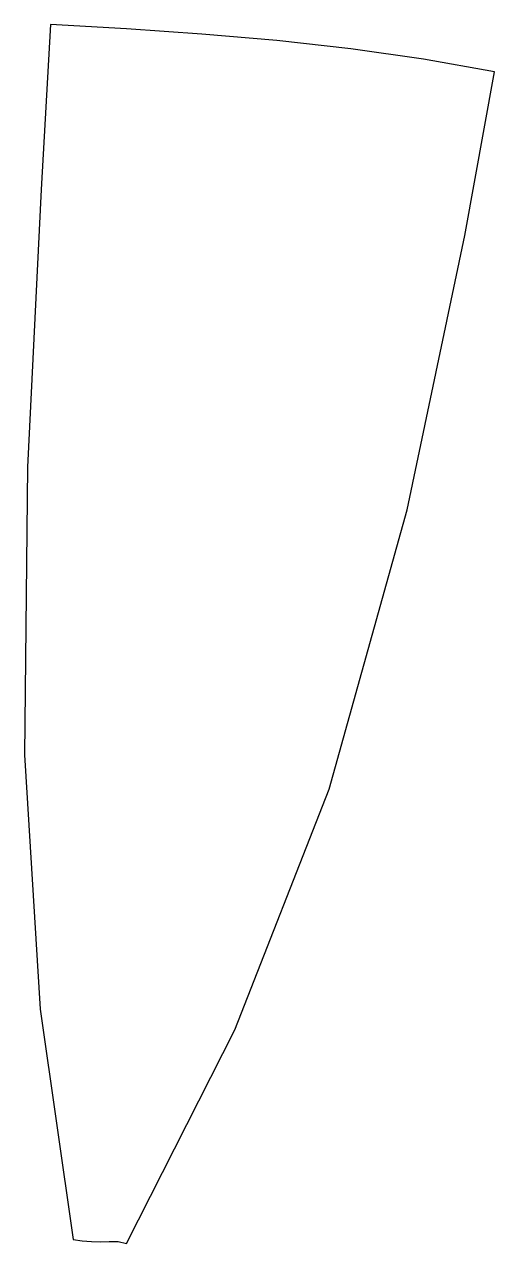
# Model space of a CAD drawing. Header units: millimetres. Extents: x 0 to 43, y 0 to 112.
import ezdxf

# ---------------------------------------------------------------- set-up
doc = ezdxf.new("R2010")
doc.units = ezdxf.units.MM

msp = doc.modelspace()

# ---------------------------------------------------------------- linework, layer by layer
at = {"layer": 'CUT'}
msp.add_lwpolyline([(4.47, 0.37), (5.29, 0.25), (6.13, 0.18), (6.95, 0.17), (7.77, 0.19), (8.58, 0.18), (9.36, 0), (19.25, 19.58), (27.9, 41.62), (35.03, 67.19), (40.31, 92.3), (43.04, 107.27), (36.53, 108.43), (29.87, 109.4), (23.1, 110.16), (16.24, 110.74), (9.34, 111.21), (2.4, 111.62), (1.52, 96.52), (0.27, 71.08), (0, 44.74), (1.45, 21.45)], close=True, dxfattribs=at)

doc.saveas('drawing.dxf')
